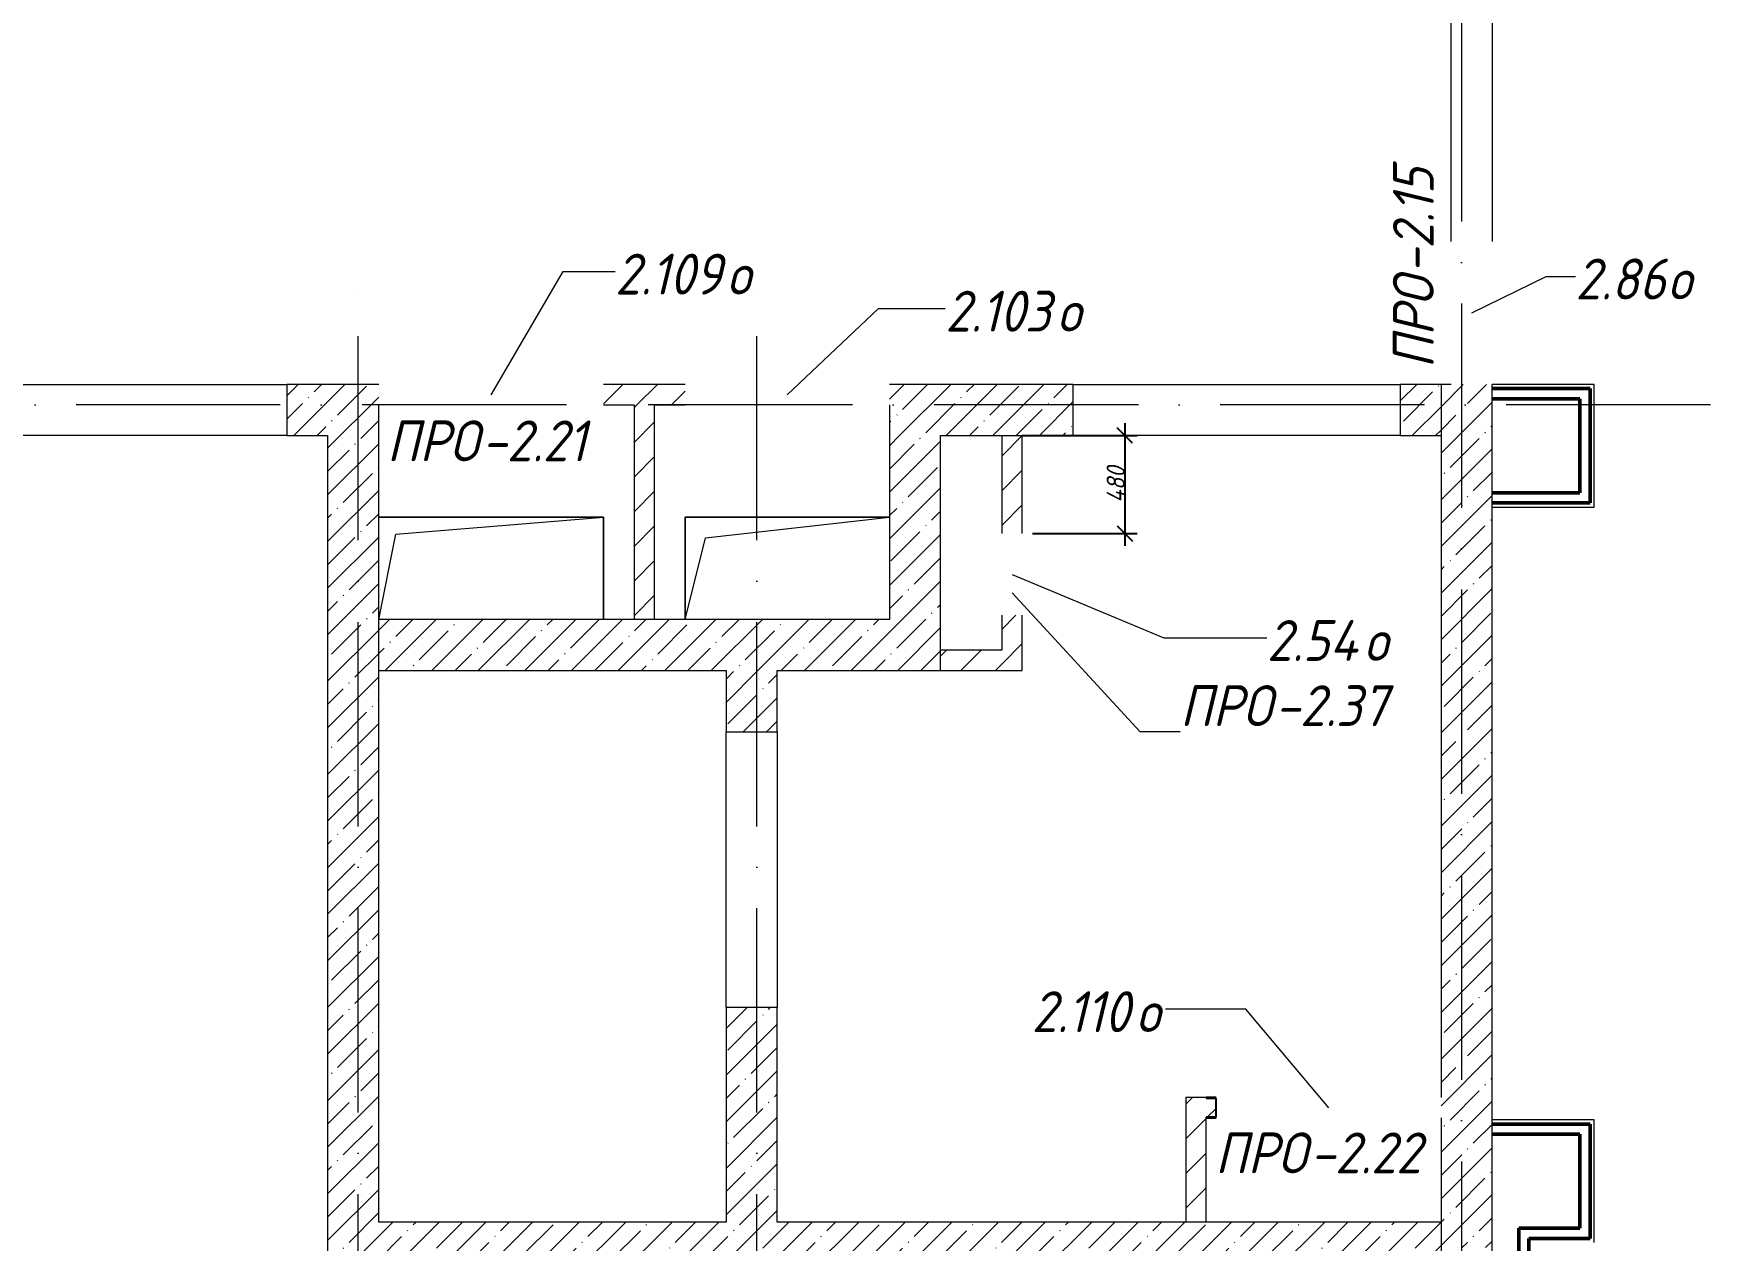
# Model space of a CAD drawing. Header units: millimetres. Extents: x -537608 to 253996, y -217170 to 186033.
# Drawn here: x -102537 to -94329, y -54847 to -48940 of the extents above; entities that cross this region are included whole.
import ezdxf

# ---------------------------------------------------------------- set-up
doc = ezdxf.new("R2010")
doc.units = ezdxf.units.MM
doc.linetypes.add('50_200_ШТРИХ_1Т_ш5_п1_п1_', pattern=[1400, 1000, -200, 0, -200])
for name, color, linetype, lineweight in [('A-____-____-DIMS', 7, 'Continuous', 9), ('A-FLOR-____-OTLN', 7, 'Continuous', 9), ('A-GENM-____-IDEN', 7, 'Continuous', 9), ('A-GENM-____-MCUT', 7, 'Continuous', 25), ('A-GENM-____-OTLN', 7, 'Continuous', 9), ('A-GENM-____-OTLN-1', 7, 'Continuous', 25), ('A-GLAZ-____-IDEN', 7, 'Continuous', 9), ('A-WALL-____-MCUT-1', 7, 'Continuous', 9), ('A-WALL-____-MCUT-2', 7, 'Continuous', 50), ('A-WALL-____-OTLN', 7, 'Continuous', 9), ('A-WALL-____-PATT-1', 7, 'Continuous', 9), ('A-WALL-FNSH-MCUT-1', 7, 'Continuous', 9), ('I-WALL-____-OTLN', 7, 'Continuous', 9), ('S-GRID-____-OTLN-1', 7, '50_200_ШТРИХ_1Т_ш5_п1_п1_', 9)]:
    doc.layers.add(name, color=color, linetype=linetype, lineweight=lineweight)
doc.styles.add('ISOCPEUR_I_7', font='isocpeui.ttf', dxfattribs={"width": 0.9, "height": 90})
doc.styles.add('ISOCPEUR_I_9', font='isocpeui.ttf', dxfattribs={"width": 0.9, "height": 250})
doc.dimstyles.new('ISO-1_8_0_9К_СРЕДНИЙ_Кладочные_2', dxfattribs={"dimscale": 304.8, "dimtxt": 89.638306, "dimasz": 0.246063, "dimexe": 0.19685, "dimexo": 0, "dimgap": 0, "dimtad": 1, "dimdec": 3, "dimrnd": 0.001, "dimdsep": 46, "dimtxsty": 'ISOCPEUR_I_7', "dimblk1": 'OBLIQUE', "dimblk2": 'OBLIQUE', "dimsah": 1, "dimcen": 0.09, "dimdle": 0.19685, "dimazin": 0, "dimtfac": 1, "dimtdec": 4, "dimtix": 1, "dimtmove": 1, "dimatfit": 3, "dimfxl": 1, "dimtvp": 1, "dimtolj": 1, "dimtzin": 0, "dimarcsym": 2})
pattern_1 = [(45, (-184647.67, -56738.29), (-114.04925, 114.04925), []), (45, (-184533.62, -56738.29), (-114.04925, 114.04925), [201.612, -40.322, 3.353, -36.97])]
pattern_2 = [(45, (-184647.67, -56738.29), (-84.85281, 84.85281), [])]

# ---------------------------------------------------------------- blocks, each defined once
blk = doc.blocks.new('AR_Отверстие прямоугольное _в плите_ - AR_Отверстие прямоугольное _в плите_-V193-АР1_План отверстий 2 этажа в осях 1-64_А-ГГ')
at = {"layer": 'A-GENM-____-OTLN'}
for p, q in [((500, 250), (-500, 250)), ((-500, 250), (-500, -250)), ((-400, 150), (500, 250)), ((-500, -250), (-400, 150))]:
    blk.add_line(p, q, dxfattribs=at)
blk = doc.blocks.new('AR_Отверстие прямоугольное _в плите_ - AR_Отверстие прямоугольное _в плите_-30552508-АР1_План отверстий 2 этажа в осях 1-64_А-ГГ')
at = {"layer": 'A-GENM-____-OTLN'}
for p, q in [((550, 250), (-550, 250)), ((-466.7, 166.7), (550, 250)), ((550, -250), (550, 250)), ((-550, -250), (-466.7, 166.7))]:
    blk.add_line(p, q, dxfattribs=at)
blk = doc.blocks.new('154_Фахверк_СКБ_Швеллер - Тип_100_3960_зеркало-V199-АР1_План отверстий 2 этажа в осях 1-64_А-ГГ')
at = {"layer": 'A-GENM-____-MCUT'}
for p, q in [((175, 50), (125, 50)), ((128, 47), (175, 47)), ((128, -47), (128, 47)), ((175, 47), (175, 50)), ((125, -50), (175, -50)), ((175, -47), (128, -47)), ((175, -50), (175, -47))]:
    blk.add_line(p, q, dxfattribs=at)
blk = doc.blocks.new('_Oblique')
at = {"color": 0, "linetype": 'ByBlock', "lineweight": -2}
blk.add_line((-0.5, -0.5), (0.5, 0.5), dxfattribs=at)
blk = doc.blocks.new('*D2563')
at = {"layer": 'A-____-____-DIMS', "color": 0, "lineweight": -2, "transparency": 16777216}
for p, q in [((-97194.9, -50847.2), (-97194.9, -51447.2)), ((-97697.7, -50907.2), (-97134.9, -50907.2)), ((-97647.7, -51387.2), (-97134.9, -51387.2))]:
    blk.add_line(p, q, dxfattribs=at)
at = {"layer": 'Defpoints', "color": 0, "transparency": 16777216}
for p in [(-97697.7, -50907.2), (-97647.7, -51387.2), (-97194.9, -51387.2)]:
    blk.add_point(p, dxfattribs=at)
at = {"layer": 'A-____-____-DIMS', "color": 0, "lineweight": -2, "transparency": 16777216, "xscale": 75, "yscale": 75, "zscale": 75}
for p, rotation in [((-97194.9, -50907.2), 90), ((-97194.9, -51387.2), 270)]:
    blk.add_blockref('_Oblique', p, dxfattribs=dict(at, rotation=rotation))
at = {"layer": 'A-____-____-DIMS', "color": 0, "transparency": 16777216, "insert": (-97239.9, -51147.2), "char_height": 90, "width": 426.127, "attachment_point": 5, "rotation": 90, "style": 'ISOCPEUR_I_7'}
blk.add_mtext('\\A1;480', dxfattribs=at)

msp = doc.modelspace()

# ---------------------------------------------------------------- hatches: boundary and pattern name
at = {"layer": 'A-WALL-____-PATT-1'}
h = msp.add_hatch(dxfattribs=at)
h.set_pattern_fill('FP_25', color=256, style=0, pattern_type=2)
h.set_pattern_definition(pattern_1)
h.paths.add_polyline_path([(-101097.6725, -50907.2474), (-101097.6725, -50657.2474), (-101297.6725, -50657.2474), (-101297.6725, -50907.2474)], flags=0)
h.paths.add_polyline_path([(-103247.6725, -50907.2474), (-102897.6725, -50907.2474), (-102897.6725, -50657.2474), (-103247.6725, -50657.2474)], flags=0)
h = msp.add_hatch(dxfattribs=at)
h.set_pattern_fill('FP_25', color=256, style=0, pattern_type=2)
h.set_pattern_definition(pattern_1)
h.paths.add_polyline_path([(-100847.6725, -55007.2474), (-100847.6725, -50657.2474), (-101097.6725, -50657.2474), (-101097.6725, -55007.2474)], flags=0)
h = msp.add_hatch(dxfattribs=at)
h.set_pattern_fill('FP_4', color=256, style=0, pattern_type=2)
h.set_pattern_definition(pattern_2)
h.paths.add_polyline_path([(-99497.6725, -50757.2474), (-99347.6725, -50757.2474), (-99347.6725, -50657.2474), (-99747.6725, -50657.2474), (-99747.6725, -50757.2474), (-99597.6725, -50757.2474)], flags=0)
h = msp.add_hatch(dxfattribs=at)
h.set_pattern_fill('FP_25', color=256, style=0, pattern_type=2)
h.set_pattern_definition(pattern_1)
h.paths.add_polyline_path([(-95847.6725, -50907.2474), (-95647.6725, -50907.2474), (-95647.6725, -50657.2474), (-95847.6725, -50657.2474)], flags=0)
h.paths.add_polyline_path([(-97447.6725, -50907.2474), (-97447.6725, -50657.2474), (-98347.6725, -50657.2474), (-98347.6725, -50907.2474), (-98097.6725, -50907.2474)], flags=0)
h = msp.add_hatch(dxfattribs=at)
h.set_pattern_fill('FP_25', color=256, style=0, pattern_type=2)
h.set_pattern_definition(pattern_1)
h.paths.add_polyline_path([(-95647.6725, -54882.2474), (-95397.6725, -54882.2474), (-95397.6725, -50657.2474), (-95647.6725, -50657.2474), (-95647.6725, -54282.3928)], flags=0)
h = msp.add_hatch(dxfattribs=at)
h.set_pattern_fill('FP_4', color=256, style=0, pattern_type=2)
h.set_pattern_definition(pattern_2)
h.paths.add_polyline_path([(-99497.6725, -51807.2474), (-99497.6725, -50757.2474), (-99597.6725, -50757.2474), (-99597.6725, -51807.2474)], flags=0)
h = msp.add_hatch(dxfattribs=at)
h.set_pattern_fill('FP_25', color=256, style=0, pattern_type=2)
h.set_pattern_definition(pattern_1)
h.paths.add_polyline_path([(-98097.6725, -51807.2474), (-98097.6725, -50907.2474), (-98347.6725, -50907.2474), (-98347.6725, -51807.2474)], flags=0)
h = msp.add_hatch(dxfattribs=at)
h.set_pattern_fill('FP_4', color=256, style=0, pattern_type=2)
h.set_pattern_definition(pattern_2)
h.paths.add_polyline_path([(-97697.6725, -52057.2474), (-97697.6725, -51787.2474), (-97797.6725, -51787.2474), (-97797.6725, -52057.2474)], flags=0)
h.paths.add_polyline_path([(-97697.6725, -51387.2474), (-97697.6725, -50907.2474), (-97797.6725, -50907.2474), (-97797.6725, -51387.2474), (-97743.3868, -51387.2474)], flags=0)
h = msp.add_hatch(dxfattribs=at)
h.set_pattern_fill('FP_25', color=256, style=0, pattern_type=2)
h.set_pattern_definition(pattern_1)
h.paths.add_polyline_path([(-98097.6725, -52057.2474), (-98097.6725, -51807.2474), (-100847.6725, -51807.2474), (-100847.6725, -52057.2474), (-98897.6725, -52057.2474)], flags=0)
h = msp.add_hatch(dxfattribs=at)
h.set_pattern_fill('FP_4', color=256, style=0, pattern_type=2)
h.set_pattern_definition(pattern_2)
h.paths.add_polyline_path([(-97797.6725, -52057.2474), (-97797.6725, -51957.2474), (-98097.6725, -51957.2474), (-98097.6725, -52057.2474)], flags=0)
h = msp.add_hatch(dxfattribs=at)
h.set_pattern_fill('FP_25', color=256, style=0, pattern_type=2)
h.set_pattern_definition(pattern_1)
h.paths.add_polyline_path([(-98897.6725, -54757.2474), (-98897.6725, -53707.2474), (-99147.6725, -53707.2474), (-99147.6725, -54757.2474)], flags=0)
h.paths.add_polyline_path([(-99147.6725, -52357.2474), (-98897.6725, -52357.2474), (-98897.6725, -52057.2474), (-99147.6725, -52057.2474)], flags=0)
h = msp.add_hatch(dxfattribs=at)
h.set_pattern_fill('FP_4', color=256, style=0, pattern_type=2)
h.set_pattern_definition(pattern_2)
h.paths.add_polyline_path([(-96897.6725, -54757.2474), (-96797.6725, -54757.2474), (-96797.6725, -54147.2474), (-96897.6725, -54147.2474), (-96897.6725, -54247.2474)], flags=0)
h = msp.add_hatch(dxfattribs=at)
h.set_pattern_fill('FP_4', color=256, style=0, pattern_type=2)
h.set_pattern_definition(pattern_2)
h.paths.add_polyline_path([(-96797.6725, -54244.2474), (-96750.6725, -54244.2474), (-96750.6725, -54150.2474), (-96797.6725, -54150.2474), (-96797.6725, -54197.2474)], flags=0)
h = msp.add_hatch(dxfattribs=at)
h.set_pattern_fill('FP_25', color=256, style=0, pattern_type=2)
h.set_pattern_definition(pattern_1)
h.paths.add_polyline_path([(-95647.6725, -55007.2474), (-95647.6725, -54757.2474), (-100847.6725, -54757.2474), (-100847.6725, -55007.2474), (-96288.1477, -55007.2474)], flags=0)

# ---------------------------------------------------------------- linework, layer by layer
at = {"layer": 'A-FLOR-____-OTLN'}
for p, q in [((-100847.6725, -51307.2474), (-99747.6725, -51307.2474)), ((-99747.6725, -51307.2474), (-99747.6725, -51807.2474)), ((-99347.6725, -51307.2474), (-98347.6725, -51307.2474)), ((-99347.6725, -51807.2474), (-99347.6725, -51307.2474))]:
    msp.add_line(p, q, dxfattribs=at)
at = {"layer": 'A-GENM-____-IDEN'}
for p, q in [((-97747.6725, -51676.8004), (-97122.5446, -52356.5899)), ((-97122.5446, -52356.5899), (-96925.167, -52356.5899))]:
    msp.add_line(p, q, dxfattribs=at)
at = {"layer": 'A-GLAZ-____-IDEN'}
for p, q in [((-100297.6725, -50707.2474), (-99944.3926, -50104.7225)), ((-99944.3926, -50104.7225), (-99690.7581, -50104.7225)), ((-95497.6725, -50307.2474), (-95133.8474, -50128.5426)), ((-95133.8474, -50128.5426), (-94989.8309, -50128.5426)), ((-98847.6725, -50707.2474), (-98401.3291, -50286.2069)), ((-98401.3291, -50286.2069), (-98074.2233, -50286.2069)), ((-97747.6725, -51587.2474), (-97004.9529, -51898.095)), ((-97004.9529, -51898.095), (-96500.2833, -51898.095)), ((-96603.046, -53715.1256), (-96996.7187, -53715.1256)), ((-96197.6725, -54197.2474), (-96603.046, -53715.1256))]:
    msp.add_line(p, q, dxfattribs=at)
at = {"layer": 'A-WALL-____-MCUT-1'}
for p, q in [((-100847.6725, -50657.2474), (-101297.6725, -50657.2474)), ((-101297.6725, -50657.2474), (-101297.6725, -50907.2474)), ((-97447.6725, -50657.2474), (-98347.6725, -50657.2474)), ((-97447.6725, -50907.2474), (-97447.6725, -50657.2474)), ((-95597.6725, -50657.2474), (-95847.6725, -50657.2474)), ((-95847.6725, -50657.2474), (-95847.6725, -50907.2474)), ((-95647.6725, -50657.2474), (-95647.6725, -54147.2474)), ((-95397.6725, -58157.2474), (-95397.6725, -50657.2474)), ((-100847.6725, -54757.2474), (-100847.6725, -50757.2474)), ((-98347.6725, -50757.2474), (-98347.6725, -51807.2474)), ((-101297.6725, -50907.2474), (-101097.6725, -50907.2474)), ((-101097.6725, -50907.2474), (-101097.6725, -55007.2474)), ((-98097.6725, -50907.2474), (-97447.6725, -50907.2474)), ((-98097.6725, -52057.2474), (-98097.6725, -50907.2474)), ((-95847.6725, -50907.2474), (-95647.6725, -50907.2474)), ((-98347.6725, -51807.2474), (-100847.6725, -51807.2474)), ((-100847.6725, -52057.2474), (-99147.6725, -52057.2474)), ((-99147.6725, -52057.2474), (-99147.6725, -52357.2474)), ((-98897.6725, -52357.2474), (-98897.6725, -52057.2474)), ((-98897.6725, -52057.2474), (-98097.6725, -52057.2474)), ((-99147.6725, -52357.2474), (-98897.6725, -52357.2474)), ((-99147.6725, -53707.2474), (-99147.6725, -54757.2474)), ((-98897.6725, -53707.2474), (-99147.6725, -53707.2474)), ((-98897.6725, -54757.2474), (-98897.6725, -53707.2474)), ((-95647.6725, -54247.2474), (-95647.6725, -58157.2474)), ((-99147.6725, -54757.2474), (-100847.6725, -54757.2474)), ((-95647.6725, -54757.2474), (-98897.6725, -54757.2474))]:
    msp.add_line(p, q, dxfattribs=at)
at = {"layer": 'A-WALL-____-MCUT-2'}
for p, q in [((-94917.6725, -50677.2474), (-95397.6725, -50677.2474)), ((-95397.6725, -50727.2474), (-94967.6725, -50727.2474)), ((-94967.6725, -50727.2474), (-94967.6725, -51187.2474)), ((-94917.6725, -51237.2474), (-94917.6725, -50677.2474)), ((-94967.6725, -51187.2474), (-95397.6725, -51187.2474)), ((-94917.6725, -51237.2474), (-95397.6725, -51237.2474)), ((-94917.6725, -54277.2474), (-95397.6725, -54277.2474)), ((-95397.6725, -54327.2474), (-94967.6725, -54327.2474)), ((-94967.6725, -54327.2474), (-94967.6725, -54787.2474)), ((-94917.6725, -54837.2474), (-94917.6725, -54277.2474)), ((-94967.6725, -54787.2474), (-95267.6725, -54787.2474)), ((-95267.6725, -54787.2474), (-95267.6725, -57877.2474)), ((-94917.6725, -54837.2474), (-95217.6725, -54837.2474)), ((-95217.6725, -57827.2474), (-95217.6725, -54837.2474))]:
    msp.add_line(p, q, dxfattribs=at)
at = {"layer": 'A-WALL-____-OTLN'}
for p, q in [((-102897.6725, -50657.2474), (-101297.6725, -50657.2474)), ((-97447.6725, -50657.2474), (-95847.6725, -50657.2474)), ((-101297.6725, -50907.2474), (-102897.6725, -50907.2474)), ((-95847.6725, -50907.2474), (-97447.6725, -50907.2474)), ((-99147.6725, -53707.2474), (-99147.6725, -52357.2474)), ((-98897.6725, -52357.2474), (-98897.6725, -53707.2474))]:
    msp.add_line(p, q, dxfattribs=at)
at = {"layer": 'A-WALL-FNSH-MCUT-1'}
for p, q in [((-99347.6725, -50657.2474), (-99747.6725, -50657.2474)), ((-94897.6725, -50657.2474), (-95397.6725, -50657.2474)), ((-94897.6725, -51257.2474), (-94897.6725, -50657.2474)), ((-99747.6725, -50757.2474), (-99597.6725, -50757.2474)), ((-99597.6725, -50757.2474), (-99597.6725, -51807.2474)), ((-99497.6725, -50757.2474), (-99347.6725, -50757.2474)), ((-99497.6725, -51807.2474), (-99497.6725, -50757.2474)), ((-97797.6725, -50907.2474), (-97797.6725, -51387.2474)), ((-97697.6725, -51387.2474), (-97697.6725, -50907.2474)), ((-95397.6725, -51257.2474), (-94897.6725, -51257.2474)), ((-97797.6725, -51787.2474), (-97797.6725, -51957.2474)), ((-97697.6725, -52057.2474), (-97697.6725, -51787.2474)), ((-97797.6725, -51957.2474), (-98097.6725, -51957.2474)), ((-98097.6725, -52057.2474), (-97697.6725, -52057.2474)), ((-96897.6725, -54147.2474), (-96897.6725, -54757.2474)), ((-96797.6725, -54147.2474), (-96897.6725, -54147.2474)), ((-96797.6725, -54757.2474), (-96797.6725, -54247.2474)), ((-94897.6725, -54257.2474), (-95397.6725, -54257.2474)), ((-94897.6725, -54857.2474), (-94897.6725, -54257.2474))]:
    msp.add_line(p, q, dxfattribs=at)
at = {"layer": 'I-WALL-____-OTLN'}
for p, q in [((-95597.6725, -49957.2474), (-95597.6725, -47757.2474)), ((-95397.6725, -47757.2474), (-95397.6725, -49957.2474))]:
    msp.add_line(p, q, dxfattribs=at)
at = {"layer": 'S-GRID-____-OTLN-1'}
for p, q in [((-95547.6725, -6857.3298), (-95547.6725, -61220.8957)), ((-100947.6725, -61220.8957), (-100947.6725, -50203.2735)), ((-98997.6725, -61220.8957), (-98997.6725, -50203.2735)), ((-94328.8852, -50757.2474), (-189316.4427, -50757.2474))]:
    msp.add_line(p, q, dxfattribs=at)

# ---------------------------------------------------------------- block references
at = {"layer": 'A-GENM-____-OTLN'}
for name, p in [('AR_Отверстие прямоугольное _в плите_ - AR_Отверстие прямоугольное _в плите_-30552508-АР1_План отверстий 2 этажа в осях 1-64_А-ГГ', (-100297.6725, -51557.2474)), ('AR_Отверстие прямоугольное _в плите_ - AR_Отверстие прямоугольное _в плите_-V193-АР1_План отверстий 2 этажа в осях 1-64_А-ГГ', (-98847.6725, -51557.2474))]:
    msp.add_blockref(name, p, dxfattribs=at)
at = {"layer": 'A-GENM-____-OTLN-1', "rotation": 180}
msp.add_blockref('154_Фахверк_СКБ_Швеллер - Тип_100_3960_зеркало-V199-АР1_План отверстий 2 этажа в осях 1-64_А-ГГ', (-96622.6725, -54197.2474), dxfattribs=at)

# ---------------------------------------------------------------- texts
at = {"layer": 'A-GENM-____-IDEN', "char_height": 200, "attachment_point": 1, "rotation": 90, "style": 'ISOCPEUR_I_9'}
for s, insert, width in [('-2.15', (-95883.0441, -50114.46), 663.79725), ('ПРО', (-95883.0441, -50578.8037), 562.784625)]:
    msp.add_mtext(s, dxfattribs=dict(at, insert=insert, width=width))
at = {"layer": 'A-GENM-____-IDEN', "char_height": 200, "attachment_point": 1, "style": 'ISOCPEUR_I_9'}
for s, insert, width in [('ПРО', (-100807.6725, -50833.4047), 562.784625), ('-2.21', (-100343.3288, -50833.4047), 663.79725), ('ПРО', (-96925.167, -52129.4737), 562.784625), ('-2.37', (-96460.8233, -52129.4737), 707.088375), ('ПРО', (-96753.5539, -54318.6199), 562.784625), ('-2.22', (-96289.2101, -54318.6199), 707.088375)]:
    msp.add_mtext(s, dxfattribs=dict(at, insert=insert, width=width))
at = {"layer": 'A-GLAZ-____-IDEN', "char_height": 200, "attachment_point": 1, "style": 'ISOCPEUR_I_9'}
for s, insert, width in [('2.109', (-99690.7581, -50017.1079), 663.79725), ('2.86', (-94989.8309, -50040.928), 548.35425), ('\\fISOCPEUR|b0|i1|c204|p34|;\\W.9;о', (-99143.0706, -50017.1079), 158.734125), ('\\fISOCPEUR|b0|i1|c204|p34|;\\W.9;о', (-94537.3934, -50040.928), 158.734125), ('2.103', (-98074.2233, -50198.5923), 663.79725), ('\\fISOCPEUR|b0|i1|c204|p34|;\\W.9;о', (-97526.5358, -50198.5923), 158.734125), ('2.54', (-96500.2833, -51810.4804), 577.215), ('\\fISOCPEUR|b0|i1|c204|p34|;\\W.9;о', (-96024.0333, -51810.4804), 158.734125), ('2.110', (-97651.5719, -53627.511), 620.506125), ('\\fISOCPEUR|b0|i1|c204|p34|;\\W.9;о', (-97139.6032, -53627.511), 158.734125)]:
    msp.add_mtext(s, dxfattribs=dict(at, insert=insert, width=width))

# ---------------------------------------------------------------- dimensions: what is measured, and where the dimension line sits
at = {"layer": 'A-____-____-DIMS'}
dim = msp.add_linear_dim(base=(-97194.8852, -51387.2474), p1=(-97697.6725, -50907.2474), p2=(-97647.6725, -51387.2474), angle=90, dimstyle='ISO-1_8_0_9К_СРЕДНИЙ_Кладочные_2', override={"dimpost": '<>', "dimfxl": 482.59714}, dxfattribs=at)
dim.commit()
dim.dimension.update_dxf_attribs({"geometry": '*D2563', "text_midpoint": (-97239.8852, -51147.2474)})

doc.saveas('drawing.dxf')
